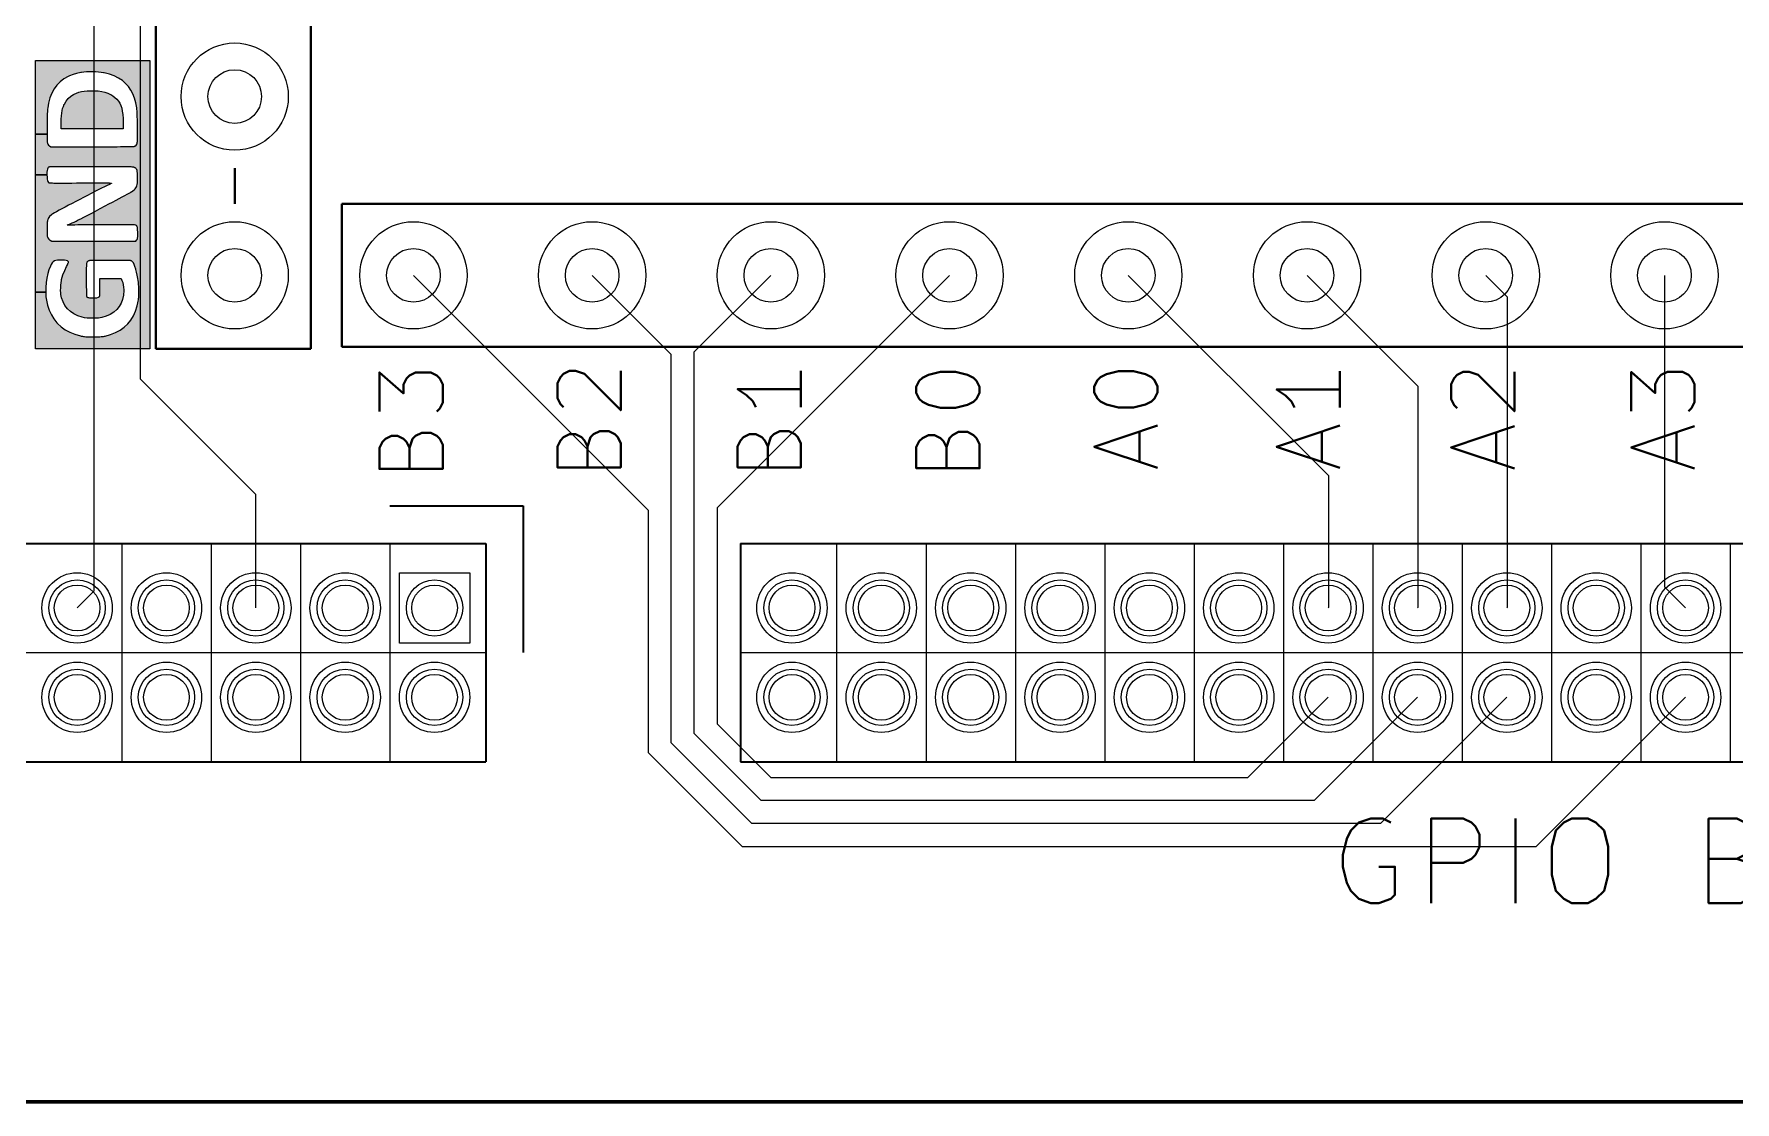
# Model space of a CAD drawing. Header units: millimetres. Extents: x 0 to 100, y -70 to 0.
# Drawn here: x 41.82 to 65.99, y -70 to -54.82 of the extents above; entities that cross this region are included whole.
import ezdxf

# ---------------------------------------------------------------- set-up
doc = ezdxf.new("R2010")
doc.units = ezdxf.units.MM
for name, color, linetype, lineweight, true_color in [('application board F.Cu', 8, 'Continuous', 18, 0x777779), ('application board F.Silkscreen', 18, 'Continuous', 40, 0x000000), ('application board pcb edge', 18, 'Continuous', 60, 0x000000), ('GPIO connector frame', 18, 'Continuous', 35, 0x000000), ('GPIO connector holes', 18, 'Continuous', 5, 0x000000)]:
    doc.layers.add(name, color=color, linetype=linetype, lineweight=lineweight, true_color=true_color)

msp = doc.modelspace()

# ---------------------------------------------------------------- hatches: boundary and pattern name
at = {"layer": 'application board F.Silkscreen', "lineweight": 0, "transparency": 33554687}
for points in [[(41.840269, -55.199627), (43.464467, -55.199627), (43.464467, -59.300372), (41.840269, -59.300372), (41.840269, -58.492138), (41.983306, -58.492138), (41.987391, -58.557937), (41.994287, -58.609023), (42.01054, -58.679978), (42.03421, -58.748666), (42.0646, -58.813642), (42.101018, -58.873462), (42.142769, -58.926681), (42.151669, -58.936374), (42.203626, -58.984613), (42.262532, -59.026695), (42.327939, -59.062382), (42.399404, -59.091438), (42.47648, -59.113623), (42.489001, -59.116453), (42.50552, -59.119869), (42.520853, -59.12249), (42.536621, -59.124419), (42.554446, -59.125758), (42.575949, -59.12661), (42.602753, -59.12708), (42.636478, -59.12727), (42.659471, -59.127292), (42.698028, -59.127212), (42.728721, -59.126904), (42.753153, -59.126268), (42.77293, -59.125205), (42.789656, -59.123616), (42.804937, -59.121399), (42.820376, -59.118456), (42.828065, -59.116811), (42.905742, -59.095663), (42.976847, -59.067738), (43.041296, -59.033121), (43.099008, -58.991894), (43.1499, -58.944143), (43.193889, -58.889951), (43.230893, -58.829401), (43.260829, -58.762579), (43.283614, -58.689569), (43.293796, -58.642952), (43.298096, -58.61962), (43.301363, -58.600571), (43.303719, -58.583939), (43.305284, -58.567858), (43.306181, -58.550465), (43.30653, -58.529892), (43.306454, -58.504275), (43.306074, -58.471748), (43.30588, -58.457494), (43.305024, -58.415647), (43.303628, -58.381149), (43.301541, -58.351886), (43.29861, -58.325744), (43.294683, -58.300609), (43.294541, -58.299805), (43.285357, -58.252857), (43.274915, -58.207589), (43.265217, -58.171373), (43.263667, -58.165585), (43.252066, -58.128426), (43.240566, -58.097695), (43.230764, -58.077), (43.21856, -58.06137), (43.203078, -58.049777), (43.203069, -58.049772), (43.199038, -58.047912), (43.194307, -58.046327), (43.188132, -58.044997), (43.179765, -58.043897), (43.168461, -58.043007), (43.153473, -58.042305), (43.134056, -58.041768), (43.109464, -58.041375), (43.07895, -58.041103), (43.041768, -58.040931), (42.997173, -58.040836), (42.944418, -58.040797), (42.898602, -58.04079), (42.839196, -58.040802), (42.788513, -58.040851), (42.745807, -58.04096), (42.710332, -58.041152), (42.68134, -58.041449), (42.658085, -58.041872), (42.639819, -58.042444), (42.625797, -58.043188), (42.615271, -58.044125), (42.607495, -58.045278), (42.601721, -58.04667), (42.597203, -58.048321), (42.593945, -58.049869), (42.586425, -58.053729), (42.58009, -58.057531), (42.574842, -58.062071), (42.570585, -58.068142), (42.567223, -58.07654), (42.56466, -58.088059), (42.5628, -58.103496), (42.561546, -58.123644), (42.560802, -58.1493), (42.560471, -58.181257), (42.560459, -58.220311), (42.560668, -58.267257), (42.560996, -58.322029), (42.562398, -58.553547), (42.575678, -58.563461), (42.583234, -58.568052), (42.592711, -58.57118), (42.606217, -58.573222), (42.62586, -58.574555), (42.640922, -58.575154), (42.680198, -58.575042), (42.711354, -58.571778), (42.734083, -58.565412), (42.745889, -58.558213), (42.748385, -58.555227), (42.750327, -58.550579), (42.751784, -58.54316), (42.752824, -58.531864), (42.753515, -58.515583), (42.753925, -58.493209), (42.754123, -58.463636), (42.754176, -58.425755), (42.754176, -58.296495), (43.056226, -58.296495), (43.068028, -58.32609), (43.078983, -58.357137), (43.086315, -58.387422), (43.090523, -58.419961), (43.092107, -58.45777), (43.09214, -58.4717), (43.087747, -58.536061), (43.075385, -58.595414), (43.05526, -58.649535), (43.027578, -58.698201), (42.992544, -58.741186), (42.950363, -58.778266), (42.901242, -58.809218), (42.845385, -58.833817), (42.782998, -58.85184), (42.735964, -58.860364), (42.700623, -58.863647), (42.65982, -58.864654), (42.616512, -58.863531), (42.573654, -58.860423), (42.534201, -58.855475), (42.501108, -58.848835), (42.500839, -58.848766), (42.439504, -58.828572), (42.384158, -58.801432), (42.335156, -58.767721), (42.292853, -58.727819), (42.257603, -58.682102), (42.229762, -58.63095), (42.209684, -58.574739), (42.199735, -58.528226), (42.197048, -58.501396), (42.196009, -58.46818), (42.196497, -58.431399), (42.198389, -58.393876), (42.201563, -58.358432), (42.205899, -58.327891), (42.209014, -58.313068), (42.228106, -58.248455), (42.253375, -58.184151), (42.279421, -58.129755), (42.291529, -58.106053), (42.299752, -58.089206), (42.304591, -58.077672), (42.306545, -58.069911), (42.306114, -58.064383), (42.303799, -58.059548), (42.302752, -58.057911), (42.292518, -58.048594), (42.275437, -58.041984), (42.250893, -58.03797), (42.218273, -58.036443), (42.185467, -58.036955), (42.152173, -58.03886), (42.126439, -58.042692), (42.106384, -58.04966), (42.090124, -58.06097), (42.075778, -58.077831), (42.061464, -58.101449), (42.049788, -58.123979), (42.028871, -58.173464), (42.011623, -58.23002), (41.998244, -58.291906), (41.988931, -58.357382), (41.983886, -58.424706), (41.983306, -58.492138), (41.840269, -58.492138), (41.840269, -56.824698), (42.001498, -56.824698), (42.001502, -56.826193), (42.002264, -56.860303), (42.004533, -56.886567), (42.008622, -56.906535), (42.014847, -56.921756), (42.023283, -56.933517), (42.02486, -56.935126), (42.026879, -56.936542), (42.029912, -56.937775), (42.034529, -56.938837), (42.041302, -56.939735), (42.050802, -56.940481), (42.0636, -56.941084), (42.080267, -56.941554), (42.101373, -56.9419), (42.127491, -56.942134), (42.159191, -56.942265), (42.197043, -56.942302), (42.24162, -56.942256), (42.293492, -56.942136), (42.35323, -56.941952), (42.421405, -56.941715), (42.483152, -56.94149), (42.558559, -56.941217), (42.625031, -56.940987), (42.683102, -56.940811), (42.733308, -56.940699), (42.776184, -56.940659), (42.812264, -56.940701), (42.842083, -56.940835), (42.866177, -56.94107), (42.88508, -56.941414), (42.899328, -56.941879), (42.909455, -56.942473), (42.915996, -56.943205), (42.919488, -56.944085), (42.920463, -56.945122), (42.919458, -56.946326), (42.917007, -56.947707), (42.914089, -56.94907), (42.888502, -56.961045), (42.85665, -56.976434), (42.819287, -56.994846), (42.777165, -57.015885), (42.731037, -57.03916), (42.681657, -57.064276), (42.629778, -57.090841), (42.576154, -57.11846), (42.521536, -57.14674), (42.466678, -57.175288), (42.412334, -57.20371), (42.359257, -57.231613), (42.308199, -57.258603), (42.259914, -57.284288), (42.215156, -57.308272), (42.174676, -57.330164), (42.139229, -57.34957), (42.109567, -57.366096), (42.086444, -57.379348), (42.070612, -57.388934), (42.065357, -57.392449), (42.039003, -57.416772), (42.019374, -57.447332), (42.01266, -57.463087), (42.00995, -57.47197), (42.007884, -57.483085), (42.006373, -57.497782), (42.005325, -57.517411), (42.004653, -57.543324), (42.004265, -57.57687), (42.004179, -57.59104), (42.004032, -57.625522), (42.004072, -57.651944), (42.004422, -57.671714), (42.005207, -57.686241), (42.006549, -57.696934), (42.008573, -57.705204), (42.011403, -57.712458), (42.015162, -57.720107), (42.01559, -57.720939), (42.027946, -57.739707), (42.043787, -57.752636), (42.048298, -57.75517), (42.069051, -57.766144), (43.265217, -57.766144), (43.274813, -57.755844), (43.282271, -57.743915), (43.287117, -57.729222), (43.287223, -57.728616), (43.289604, -57.716048), (43.291728, -57.707551), (43.291947, -57.706953), (43.293284, -57.698052), (43.293691, -57.682016), (43.2933, -57.661122), (43.292242, -57.637646), (43.290648, -57.613866), (43.288651, -57.592057), (43.286381, -57.574496), (43.28397, -57.56346), (43.283612, -57.562528), (43.281797, -57.557768), (43.280297, -57.553548), (43.278563, -57.549839), (43.276046, -57.546611), (43.272196, -57.543833), (43.266464, -57.541475), (43.258301, -57.539509), (43.247158, -57.537902), (43.232485, -57.536627), (43.213732, -57.535652), (43.190352, -57.534948), (43.161794, -57.534485), (43.127509, -57.534233), (43.086947, -57.534161), (43.039561, -57.53424), (42.984799, -57.53444), (42.922113, -57.534731), (42.850955, -57.535084), (42.786273, -57.535395), (42.719826, -57.535739), (42.655931, -57.536137), (42.595243, -57.53658), (42.538413, -57.537061), (42.486093, -57.537573), (42.438935, -57.538106), (42.397592, -57.538655), (42.362716, -57.53921), (42.334958, -57.539765), (42.314971, -57.540311), (42.303407, -57.540841), (42.300774, -57.541151), (42.29268, -57.542389), (42.290119, -57.540563), (42.294195, -57.536906), (42.304876, -57.531301), (42.319715, -57.525016), (42.339109, -57.517225), (42.360984, -57.507821), (42.385871, -57.496535), (42.414303, -57.483099), (42.446812, -57.467244), (42.48393, -57.448702), (42.526191, -57.427205), (42.574125, -57.402484), (42.628266, -57.374271), (42.689147, -57.342298), (42.757298, -57.306296), (42.82872, -57.268405), (42.882238, -57.239932), (42.934005, -57.212324), (42.983312, -57.185962), (43.029454, -57.161229), (43.071721, -57.138504), (43.109407, -57.118171), (43.141803, -57.100609), (43.168202, -57.086201), (43.187896, -57.075328), (43.200178, -57.06837), (43.202607, -57.066923), (43.221711, -57.053917), (43.240335, -57.039103), (43.254752, -57.02547), (43.255901, -57.024193), (43.266558, -57.010963), (43.27472, -56.997565), (43.280703, -56.982504), (43.284822, -56.964285), (43.287393, -56.941414), (43.288733, -56.912395), (43.289156, -56.875736), (43.289158, -56.866767), (43.288806, -56.830048), (43.287665, -56.801408), (43.285462, -56.779467), (43.281921, -56.762846), (43.27677, -56.750168), (43.269733, -56.740053), (43.262529, -56.732852), (43.258933, -56.729572), (43.255586, -56.726624), (43.251991, -56.723991), (43.247648, -56.721654), (43.242059, -56.719597), (43.234727, -56.7178), (43.225152, -56.716248), (43.212837, -56.714921), (43.197282, -56.713802), (43.17799, -56.712874), (43.154462, -56.712119), (43.126199, -56.711519), (43.092704, -56.711056), (43.053478, -56.710713), (43.008022, -56.710472), (42.955838, -56.710315), (42.896428, -56.710225), (42.829293, -56.710184), (42.753936, -56.710174), (42.669857, -56.710177), (42.644066, -56.710178), (42.624108, -56.710179), (42.536829, -56.710182), (42.458524, -56.710195), (42.3887, -56.710227), (42.32686, -56.710285), (42.272508, -56.710377), (42.22515, -56.710509), (42.18429, -56.71069), (42.149433, -56.710927), (42.120082, -56.711227), (42.095744, -56.711599), (42.075922, -56.712048), (42.06012, -56.712584), (42.047844, -56.713214), (42.038599, -56.713945), (42.031887, -56.714784), (42.027216, -56.715739), (42.024087, -56.716818), (42.022008, -56.718028), (42.020516, -56.719342), (42.012988, -56.729602), (42.007557, -56.743954), (42.003987, -56.76371), (42.002046, -56.790187), (42.001498, -56.824698), (41.840269, -56.824698), (41.840269, -56.245655), (42.003983, -56.245655), (42.00405, -56.280728), (42.004252, -56.308922), (42.004622, -56.331101), (42.005193, -56.348129), (42.006, -56.360871), (42.007077, -56.370189), (42.008456, -56.376947), (42.010172, -56.382011), (42.012259, -56.386243), (42.013362, -56.388164), (42.024217, -56.402277), (42.037647, -56.414501), (42.038922, -56.415392), (42.054756, -56.426062), (42.644066, -56.426062), (42.731689, -56.426053), (42.810335, -56.426022), (42.880499, -56.425963), (42.942675, -56.42587), (42.997356, -56.425737), (43.045036, -56.425557), (43.086209, -56.425324), (43.12137, -56.425032), (43.151013, -56.424676), (43.17563, -56.424249), (43.195717, -56.423744), (43.211767, -56.423157), (43.224275, -56.422479), (43.233733, -56.421707), (43.240637, -56.420832), (43.24548, -56.41985), (43.248756, -56.418754), (43.249203, -56.418551), (43.268075, -56.404464), (43.281745, -56.383007), (43.285004, -56.374384), (43.285783, -56.367236), (43.286437, -56.351624), (43.286956, -56.328555), (43.28733, -56.299033), (43.28755, -56.264066), (43.287605, -56.224658), (43.287487, -56.181817), (43.287248, -56.144314), (43.286735, -56.088483), (43.286133, -56.041173), (43.285411, -56.001433), (43.284533, -55.968314), (43.283467, -55.940866), (43.282178, -55.918138), (43.280632, -55.899181), (43.278797, -55.883044), (43.277699, -55.875334), (43.263677, -55.801168), (43.245255, -55.734659), (43.222014, -55.674872), (43.193535, -55.62087), (43.1594, -55.571718), (43.123527, -55.530885), (43.074847, -55.487233), (43.02006, -55.450123), (42.958855, -55.419404), (42.890921, -55.394922), (42.815946, -55.376527), (42.803415, -55.374164), (42.772411, -55.369785), (42.734881, -55.366465), (42.692964, -55.364221), (42.648798, -55.363068), (42.604521, -55.363025), (42.56227, -55.364107), (42.524183, -55.366333), (42.492398, -55.369718), (42.480781, -55.371613), (42.423192, -55.384289), (42.371751, -55.399789), (42.323312, -55.419127), (42.301866, -55.429247), (42.242107, -55.463594), (42.189115, -55.504372), (42.142842, -55.55166), (42.103237, -55.605532), (42.07025, -55.666067), (42.043832, -55.73334), (42.023933, -55.807428), (42.012303, -55.874369), (42.010351, -55.890694), (42.008727, -55.908966), (42.0074, -55.930169), (42.006343, -55.95529), (42.005526, -55.985312), (42.00492, -56.021222), (42.004495, -56.064005), (42.004223, -56.114645), (42.004116, -56.151416), (42.004016, -56.202839), (42.003983, -56.245655), (41.840269, -56.245655)], [(42.730943, -55.634343), (42.779759, -55.640653), (42.824179, -55.65066), (42.865744, -55.664638), (42.905996, -55.682858), (42.907839, -55.683802), (42.937131, -55.701872), (42.966994, -55.725537), (42.995095, -55.752549), (43.019099, -55.78066), (43.036673, -55.807622), (43.036996, -55.808237), (43.05173, -55.841074), (43.063602, -55.87822), (43.07276, -55.920597), (43.079351, -55.969128), (43.083522, -56.024735), (43.08542, -56.088341), (43.085575, -56.112351), (43.085645, -56.170358), (42.204884, -56.170358), (42.204967, -56.088674), (42.205629, -56.034494), (42.207661, -55.988237), (42.211302, -55.948425), (42.216795, -55.913576), (42.224379, -55.882213), (42.234296, -55.852854), (42.246788, -55.824021), (42.248753, -55.819947), (42.272747, -55.780223), (42.304067, -55.742874), (42.340574, -55.710042), (42.380127, -55.683869), (42.389808, -55.67883), (42.423639, -55.663532), (42.456621, -55.65179), (42.490861, -55.643161), (42.528465, -55.637202), (42.57154, -55.63347), (42.613951, -55.63172), (42.676187, -55.631456)]]:
    msp.add_hatch(color=256, dxfattribs=at).paths.add_polyline_path(points, flags=0)

# ---------------------------------------------------------------- linework, layer by layer
at = {"layer": 'application board F.Cu', "flags": 128}
for points in [[(42.673, -62.737), (42.673, -39.931)], [(43.33, -59.73), (43.33, -49.434)], [(47.21, -58.254), (50.547, -61.591)], [(50.874, -59.378), (49.75, -58.254)], [(51.201, -59.343), (52.29, -58.254)], [(54.83, -58.254), (51.528, -61.556)], [(60.22, -61.104), (57.37, -58.254)], [(61.49, -59.834), (59.91, -58.254)], [(62.76, -58.564), (62.45, -58.254)], [(64.99, -58.254), (64.99, -62.68)], [(62.76, -62.97), (62.76, -58.564)], [(50.874, -64.898896), (50.874, -59.378)], [(51.201, -64.763448), (51.201, -59.343)], [(44.97, -61.37), (43.33, -59.73)], [(61.49, -62.97), (61.49, -59.834)], [(60.22, -62.97), (60.22, -61.104)], [(44.97, -62.98), (44.97, -61.37)], [(50.547, -61.591), (50.547, -65.034344)], [(51.528, -61.556), (51.528, -64.628)], [(48.01, -63.48), (47.01, -63.48), (47.01, -62.48), (48.01, -62.48), (48.01, -63.48)], [(42.43, -62.98), (42.673, -62.737)], [(64.99, -62.68), (65.29, -62.98)], [(60.21, -62.98), (60.22, -62.97)], [(61.48, -62.98), (61.49, -62.97)], [(62.75, -62.98), (62.76, -62.97)], [(59.07, -65.39), (60.21, -64.25)], [(61.48, -64.25), (60.013, -65.717)], [(62.75, -64.25), (60.956, -66.044)], [(63.169, -66.371), (65.29, -64.25)], [(52.154552, -65.717), (51.201, -64.763448)], [(51.528, -64.628), (52.29, -65.39)], [(52.019104, -66.044), (50.874, -64.898896)], [(50.547, -65.034344), (51.883656, -66.371)], [(52.29, -65.39), (59.07, -65.39)], [(60.013, -65.717), (52.154552, -65.717)], [(60.956, -66.044), (52.019104, -66.044)], [(51.883656, -66.371), (63.169, -66.371)]]:
    msp.add_lwpolyline(points, dxfattribs=at)
at = {"layer": 'application board F.Cu'}
for centre, radius in [((44.67, -55.714), 0.762), ((44.67, -55.714), 0.381), ((44.67, -58.254), 0.762), ((47.21, -58.254), 0.762), ((49.75, -58.254), 0.762), ((52.29, -58.254), 0.762), ((54.83, -58.254), 0.762), ((57.37, -58.254), 0.762), ((59.91, -58.254), 0.762), ((62.45, -58.254), 0.762), ((64.99, -58.254), 0.762), ((44.67, -58.254), 0.381), ((47.21, -58.254), 0.381), ((49.75, -58.254), 0.381), ((52.29, -58.254), 0.381), ((54.83, -58.254), 0.381), ((57.37, -58.254), 0.381), ((59.91, -58.254), 0.381), ((62.45, -58.254), 0.381), ((64.99, -58.254), 0.381), ((42.43, -62.98), 0.5), ((43.7, -62.98), 0.5), ((44.97, -62.98), 0.5), ((46.24, -62.98), 0.5), ((52.59, -62.98), 0.5), ((53.86, -62.98), 0.5), ((55.13, -62.98), 0.5), ((56.4, -62.98), 0.5), ((57.67, -62.98), 0.5), ((58.94, -62.98), 0.5), ((60.21, -62.98), 0.5), ((61.48, -62.98), 0.5), ((62.75, -62.98), 0.5), ((64.02, -62.98), 0.5), ((65.29, -62.98), 0.5), ((42.43, -62.98), 0.325), ((43.7, -62.98), 0.325), ((44.97, -62.98), 0.325), ((46.24, -62.98), 0.325), ((47.51, -62.98), 0.325), ((52.59, -62.98), 0.325), ((53.86, -62.98), 0.325), ((55.13, -62.98), 0.325), ((56.4, -62.98), 0.325), ((57.67, -62.98), 0.325), ((58.94, -62.98), 0.325), ((60.21, -62.98), 0.325), ((61.48, -62.98), 0.325), ((62.75, -62.98), 0.325), ((64.02, -62.98), 0.325), ((65.29, -62.98), 0.325), ((42.43, -64.25), 0.5), ((43.7, -64.25), 0.5), ((44.97, -64.25), 0.5), ((46.24, -64.25), 0.5), ((47.51, -64.25), 0.5), ((52.59, -64.25), 0.5), ((53.86, -64.25), 0.5), ((55.13, -64.25), 0.5), ((56.4, -64.25), 0.5), ((57.67, -64.25), 0.5), ((58.94, -64.25), 0.5), ((60.21, -64.25), 0.5), ((61.48, -64.25), 0.5), ((62.75, -64.25), 0.5), ((64.02, -64.25), 0.5), ((65.29, -64.25), 0.5), ((42.43, -64.25), 0.325), ((43.7, -64.25), 0.325), ((44.97, -64.25), 0.325), ((46.24, -64.25), 0.325), ((47.51, -64.25), 0.325), ((52.59, -64.25), 0.325), ((53.86, -64.25), 0.325), ((55.13, -64.25), 0.325), ((56.4, -64.25), 0.325), ((57.67, -64.25), 0.325), ((58.94, -64.25), 0.325), ((60.21, -64.25), 0.325), ((61.48, -64.25), 0.325), ((62.75, -64.25), 0.325), ((64.02, -64.25), 0.325), ((65.29, -64.25), 0.325)]:
    msp.add_circle(centre, radius, dxfattribs=at)
at = {"layer": 'application board F.Silkscreen', "flags": 128}
for points in [[(43.55, -49.6), (43.55, -59.3)], [(45.75, -59.3), (45.75, -49.6)], [(44.67, -57.238), (44.67, -56.73)], [(46.194, -57.238), (91.406, -57.238)], [(46.194, -59.27), (46.194, -57.238)], [(43.55, -59.3), (45.75, -59.3)], [(91.406, -59.27), (46.194, -59.27)], [(46.727142, -60.19), (46.727142, -59.632857), (47.07, -59.932857), (47.07, -59.804285), (47.112857, -59.718571), (47.155714, -59.675714), (47.241428, -59.632857), (47.455714, -59.632857), (47.541428, -59.675714), (47.584285, -59.718571), (47.627142, -59.804285), (47.627142, -60.061428), (47.584285, -60.147142), (47.541428, -60.19)], [(49.342857, -60.127142), (49.3, -60.084285), (49.257142, -59.998571), (49.257142, -59.784285), (49.3, -59.698571), (49.342857, -59.655714), (49.428571, -59.612857), (49.514285, -59.612857), (49.642857, -59.655714), (50.157142, -60.17), (50.157142, -59.612857)], [(52.717142, -59.612857), (52.717142, -60.127142)], [(54.357142, -59.922857), (54.357142, -59.837142), (54.4, -59.751428), (54.442857, -59.708571), (54.528571, -59.665714), (54.7, -59.622857), (54.914285, -59.622857), (55.085714, -59.665714), (55.171428, -59.708571), (55.214285, -59.751428), (55.257142, -59.837142), (55.257142, -59.922857), (55.214285, -60.008571), (55.171428, -60.051428), (55.085714, -60.094285), (54.914285, -60.137142), (54.7, -60.137142), (54.528571, -60.094285), (54.442857, -60.051428), (54.4, -60.008571), (54.357142, -59.922857)], [(56.887142, -59.917142), (56.887142, -59.831428), (56.93, -59.745714), (56.972857, -59.702857), (57.058571, -59.66), (57.23, -59.617142), (57.444285, -59.617142), (57.615714, -59.66), (57.701428, -59.702857), (57.744285, -59.745714), (57.787142, -59.831428), (57.787142, -59.917142), (57.744285, -60.002857), (57.701428, -60.045714), (57.615714, -60.088571), (57.444285, -60.131428), (57.23, -60.131428), (57.058571, -60.088571), (56.972857, -60.045714), (56.93, -60.002857), (56.887142, -59.917142)], [(60.377142, -59.617142), (60.377142, -60.131428)], [(62.042857, -60.141428), (62, -60.098571), (61.957142, -60.012857), (61.957142, -59.798571), (62, -59.712857), (62.042857, -59.67), (62.128571, -59.627142), (62.214285, -59.627142), (62.342857, -59.67), (62.857142, -60.184285), (62.857142, -59.627142)], [(64.517142, -60.184285), (64.517142, -59.627142), (64.86, -59.927142), (64.86, -59.798571), (64.902857, -59.712857), (64.945714, -59.67), (65.031428, -59.627142), (65.245714, -59.627142), (65.331428, -59.67), (65.374285, -59.712857), (65.417142, -59.798571), (65.417142, -60.055714), (65.374285, -60.141428), (65.331428, -60.184285)], [(52.717142, -59.87), (51.817142, -59.87), (51.945714, -59.955714), (52.031428, -60.041428), (52.074285, -60.127142)], [(60.377142, -59.874285), (59.477142, -59.874285), (59.605714, -59.96), (59.691428, -60.045714), (59.734285, -60.131428)], [(57.787142, -60.988571), (56.887142, -60.688571), (57.787142, -60.388571)], [(60.377142, -60.988571), (59.477142, -60.688571), (60.377142, -60.388571)], [(62.857142, -60.998571), (61.957142, -60.698571), (62.857142, -60.398571)], [(65.417142, -60.998571), (64.517142, -60.698571), (65.417142, -60.398571)], [(47.155714, -60.704285), (47.198571, -60.575714), (47.241428, -60.532857), (47.327142, -60.49), (47.455714, -60.49), (47.541428, -60.532857), (47.584285, -60.575714), (47.627142, -60.661428), (47.627142, -61.004285), (46.727142, -61.004285), (46.727142, -60.704285), (46.77, -60.618571), (46.812857, -60.575714), (46.898571, -60.532857), (46.984285, -60.532857), (47.07, -60.575714), (47.112857, -60.618571), (47.155714, -60.704285), (47.155714, -61.004285)], [(49.685714, -60.684285), (49.728571, -60.555714), (49.771428, -60.512857), (49.857142, -60.47), (49.985714, -60.47), (50.071428, -60.512857), (50.114285, -60.555714), (50.157142, -60.641428), (50.157142, -60.984285), (49.257142, -60.984285), (49.257142, -60.684285), (49.3, -60.598571), (49.342857, -60.555714), (49.428571, -60.512857), (49.514285, -60.512857), (49.6, -60.555714), (49.642857, -60.598571), (49.685714, -60.684285), (49.685714, -60.984285)], [(52.245714, -60.684285), (52.288571, -60.555714), (52.331428, -60.512857), (52.417142, -60.47), (52.545714, -60.47), (52.631428, -60.512857), (52.674285, -60.555714), (52.717142, -60.641428), (52.717142, -60.984285), (51.817142, -60.984285), (51.817142, -60.684285), (51.86, -60.598571), (51.902857, -60.555714), (51.988571, -60.512857), (52.074285, -60.512857), (52.16, -60.555714), (52.202857, -60.598571), (52.245714, -60.684285), (52.245714, -60.984285)], [(54.785714, -60.694285), (54.828571, -60.565714), (54.871428, -60.522857), (54.957142, -60.48), (55.085714, -60.48), (55.171428, -60.522857), (55.214285, -60.565714), (55.257142, -60.651428), (55.257142, -60.994285), (54.357142, -60.994285), (54.357142, -60.694285), (54.4, -60.608571), (54.442857, -60.565714), (54.528571, -60.522857), (54.614285, -60.522857), (54.7, -60.565714), (54.742857, -60.608571), (54.785714, -60.694285), (54.785714, -60.994285)], [(57.53, -60.902857), (57.53, -60.474285)], [(60.12, -60.902857), (60.12, -60.474285)], [(62.6, -60.912857), (62.6, -60.484285)], [(65.16, -60.912857), (65.16, -60.484285)], [(61.102857, -66.03), (60.988571, -65.972857), (60.817142, -65.972857), (60.645714, -66.03), (60.531428, -66.144285), (60.474285, -66.258571), (60.417142, -66.487142), (60.417142, -66.658571), (60.474285, -66.887142), (60.531428, -67.001428), (60.645714, -67.115714), (60.817142, -67.172857), (60.931428, -67.172857), (61.102857, -67.115714), (61.16, -67.058571), (61.16, -66.658571), (60.931428, -66.658571)], [(61.674285, -67.172857), (61.674285, -65.972857), (62.131428, -65.972857), (62.245714, -66.03), (62.302857, -66.087142), (62.36, -66.201428), (62.36, -66.372857), (62.302857, -66.487142), (62.245714, -66.544285), (62.131428, -66.601428), (61.674285, -66.601428)], [(62.874285, -67.172857), (62.874285, -65.972857)], [(63.674285, -65.972857), (63.902857, -65.972857), (64.017142, -66.03), (64.131428, -66.144285), (64.188571, -66.372857), (64.188571, -66.772857), (64.131428, -67.001428), (64.017142, -67.115714), (63.902857, -67.172857), (63.674285, -67.172857), (63.56, -67.115714), (63.445714, -67.001428), (63.388571, -66.772857), (63.388571, -66.372857), (63.445714, -66.144285), (63.56, -66.03), (63.674285, -65.972857)], [(66.017142, -66.544285), (66.188571, -66.601428), (66.245714, -66.658571), (66.302857, -66.772857), (66.302857, -66.944285), (66.245714, -67.058571), (66.188571, -67.115714), (66.074285, -67.172857), (65.617142, -67.172857), (65.617142, -65.972857), (66.017142, -65.972857), (66.131428, -66.03), (66.188571, -66.087142), (66.245714, -66.201428), (66.245714, -66.315714), (66.188571, -66.43), (66.131428, -66.487142), (66.017142, -66.544285), (65.617142, -66.544285)]]:
    msp.add_lwpolyline(points, dxfattribs=at)
at = {"layer": 'application board F.Silkscreen', "lineweight": 0, "flags": 128}
for points in [[(41.840269, -55.199627), (43.464467, -55.199627), (43.464467, -59.300372), (41.840269, -59.300372), (41.840269, -58.492138), (41.983306, -58.492138), (41.987391, -58.557937), (41.994287, -58.609023), (42.01054, -58.679978), (42.03421, -58.748666), (42.0646, -58.813642), (42.101018, -58.873462), (42.142769, -58.926681), (42.151669, -58.936374), (42.203626, -58.984613), (42.262532, -59.026695), (42.327939, -59.062382), (42.399404, -59.091438), (42.47648, -59.113623), (42.489001, -59.116453), (42.50552, -59.119869), (42.520853, -59.12249), (42.536621, -59.124419), (42.554446, -59.125758), (42.575949, -59.12661), (42.602753, -59.12708), (42.636478, -59.12727), (42.659471, -59.127292), (42.698028, -59.127212), (42.728721, -59.126904), (42.753153, -59.126268), (42.77293, -59.125205), (42.789656, -59.123616), (42.804937, -59.121399), (42.820376, -59.118456), (42.828065, -59.116811), (42.905742, -59.095663), (42.976847, -59.067738), (43.041296, -59.033121), (43.099008, -58.991894), (43.1499, -58.944143), (43.193889, -58.889951), (43.230893, -58.829401), (43.260829, -58.762579), (43.283614, -58.689569), (43.293796, -58.642952), (43.298096, -58.61962), (43.301363, -58.600571), (43.303719, -58.583939), (43.305284, -58.567858), (43.306181, -58.550465), (43.30653, -58.529892), (43.306454, -58.504275), (43.306074, -58.471748), (43.30588, -58.457494), (43.305024, -58.415647), (43.303628, -58.381149), (43.301541, -58.351886), (43.29861, -58.325744), (43.294683, -58.300609), (43.294541, -58.299805), (43.285357, -58.252857), (43.274915, -58.207589), (43.265217, -58.171373), (43.263667, -58.165585), (43.252066, -58.128426), (43.240566, -58.097695), (43.230764, -58.077), (43.21856, -58.06137), (43.203078, -58.049777), (43.203069, -58.049772), (43.199038, -58.047912), (43.194307, -58.046327), (43.188132, -58.044997), (43.179765, -58.043897), (43.168461, -58.043007), (43.153473, -58.042305), (43.134056, -58.041768), (43.109464, -58.041375), (43.07895, -58.041103), (43.041768, -58.040931), (42.997173, -58.040836), (42.944418, -58.040797), (42.898602, -58.04079), (42.839196, -58.040802), (42.788513, -58.040851), (42.745807, -58.04096), (42.710332, -58.041152), (42.68134, -58.041449), (42.658085, -58.041872), (42.639819, -58.042444), (42.625797, -58.043188), (42.615271, -58.044125), (42.607495, -58.045278), (42.601721, -58.04667), (42.597203, -58.048321), (42.593945, -58.049869), (42.586425, -58.053729), (42.58009, -58.057531), (42.574842, -58.062071), (42.570585, -58.068142), (42.567223, -58.07654), (42.56466, -58.088059), (42.5628, -58.103496), (42.561546, -58.123644), (42.560802, -58.1493), (42.560471, -58.181257), (42.560459, -58.220311), (42.560668, -58.267257), (42.560996, -58.322029), (42.562398, -58.553547), (42.575678, -58.563461), (42.583234, -58.568052), (42.592711, -58.57118), (42.606217, -58.573222), (42.62586, -58.574555), (42.640922, -58.575154), (42.680198, -58.575042), (42.711354, -58.571778), (42.734083, -58.565412), (42.745889, -58.558213), (42.748385, -58.555227), (42.750327, -58.550579), (42.751784, -58.54316), (42.752824, -58.531864), (42.753515, -58.515583), (42.753925, -58.493209), (42.754123, -58.463636), (42.754176, -58.425755), (42.754176, -58.296495), (43.056226, -58.296495), (43.068028, -58.32609), (43.078983, -58.357137), (43.086315, -58.387422), (43.090523, -58.419961), (43.092107, -58.45777), (43.09214, -58.4717), (43.087747, -58.536061), (43.075385, -58.595414), (43.05526, -58.649535), (43.027578, -58.698201), (42.992544, -58.741186), (42.950363, -58.778266), (42.901242, -58.809218), (42.845385, -58.833817), (42.782998, -58.85184), (42.735964, -58.860364), (42.700623, -58.863647), (42.65982, -58.864654), (42.616512, -58.863531), (42.573654, -58.860423), (42.534201, -58.855475), (42.501108, -58.848835), (42.500839, -58.848766), (42.439504, -58.828572), (42.384158, -58.801432), (42.335156, -58.767721), (42.292853, -58.727819), (42.257603, -58.682102), (42.229762, -58.63095), (42.209684, -58.574739), (42.199735, -58.528226), (42.197048, -58.501396), (42.196009, -58.46818), (42.196497, -58.431399), (42.198389, -58.393876), (42.201563, -58.358432), (42.205899, -58.327891), (42.209014, -58.313068), (42.228106, -58.248455), (42.253375, -58.184151), (42.279421, -58.129755), (42.291529, -58.106053), (42.299752, -58.089206), (42.304591, -58.077672), (42.306545, -58.069911), (42.306114, -58.064383), (42.303799, -58.059548), (42.302752, -58.057911), (42.292518, -58.048594), (42.275437, -58.041984), (42.250893, -58.03797), (42.218273, -58.036443), (42.185467, -58.036955), (42.152173, -58.03886), (42.126439, -58.042692), (42.106384, -58.04966), (42.090124, -58.06097), (42.075778, -58.077831), (42.061464, -58.101449), (42.049788, -58.123979), (42.028871, -58.173464), (42.011623, -58.23002), (41.998244, -58.291906), (41.988931, -58.357382), (41.983886, -58.424706), (41.983306, -58.492138), (41.840269, -58.492138), (41.840269, -56.824698), (42.001498, -56.824698), (42.001502, -56.826193), (42.002264, -56.860303), (42.004533, -56.886567), (42.008622, -56.906535), (42.014847, -56.921756), (42.023283, -56.933517), (42.02486, -56.935126), (42.026879, -56.936542), (42.029912, -56.937775), (42.034529, -56.938837), (42.041302, -56.939735), (42.050802, -56.940481), (42.0636, -56.941084), (42.080267, -56.941554), (42.101373, -56.9419), (42.127491, -56.942134), (42.159191, -56.942265), (42.197043, -56.942302), (42.24162, -56.942256), (42.293492, -56.942136), (42.35323, -56.941952), (42.421405, -56.941715), (42.483152, -56.94149), (42.558559, -56.941217), (42.625031, -56.940987), (42.683102, -56.940811), (42.733308, -56.940699), (42.776184, -56.940659), (42.812264, -56.940701), (42.842083, -56.940835), (42.866177, -56.94107), (42.88508, -56.941414), (42.899328, -56.941879), (42.909455, -56.942473), (42.915996, -56.943205), (42.919488, -56.944085), (42.920463, -56.945122), (42.919458, -56.946326), (42.917007, -56.947707), (42.914089, -56.94907), (42.888502, -56.961045), (42.85665, -56.976434), (42.819287, -56.994846), (42.777165, -57.015885), (42.731037, -57.03916), (42.681657, -57.064276), (42.629778, -57.090841), (42.576154, -57.11846), (42.521536, -57.14674), (42.466678, -57.175288), (42.412334, -57.20371), (42.359257, -57.231613), (42.308199, -57.258603), (42.259914, -57.284288), (42.215156, -57.308272), (42.174676, -57.330164), (42.139229, -57.34957), (42.109567, -57.366096), (42.086444, -57.379348), (42.070612, -57.388934), (42.065357, -57.392449), (42.039003, -57.416772), (42.019374, -57.447332), (42.01266, -57.463087), (42.00995, -57.47197), (42.007884, -57.483085), (42.006373, -57.497782), (42.005325, -57.517411), (42.004653, -57.543324), (42.004265, -57.57687), (42.004179, -57.59104), (42.004032, -57.625522), (42.004072, -57.651944), (42.004422, -57.671714), (42.005207, -57.686241), (42.006549, -57.696934), (42.008573, -57.705204), (42.011403, -57.712458), (42.015162, -57.720107), (42.01559, -57.720939), (42.027946, -57.739707), (42.043787, -57.752636), (42.048298, -57.75517), (42.069051, -57.766144), (43.265217, -57.766144), (43.274813, -57.755844), (43.282271, -57.743915), (43.287117, -57.729222), (43.287223, -57.728616), (43.289604, -57.716048), (43.291728, -57.707551), (43.291947, -57.706953), (43.293284, -57.698052), (43.293691, -57.682016), (43.2933, -57.661122), (43.292242, -57.637646), (43.290648, -57.613866), (43.288651, -57.592057), (43.286381, -57.574496), (43.28397, -57.56346), (43.283612, -57.562528), (43.281797, -57.557768), (43.280297, -57.553548), (43.278563, -57.549839), (43.276046, -57.546611), (43.272196, -57.543833), (43.266464, -57.541475), (43.258301, -57.539509), (43.247158, -57.537902), (43.232485, -57.536627), (43.213732, -57.535652), (43.190352, -57.534948), (43.161794, -57.534485), (43.127509, -57.534233), (43.086947, -57.534161), (43.039561, -57.53424), (42.984799, -57.53444), (42.922113, -57.534731), (42.850955, -57.535084), (42.786273, -57.535395), (42.719826, -57.535739), (42.655931, -57.536137), (42.595243, -57.53658), (42.538413, -57.537061), (42.486093, -57.537573), (42.438935, -57.538106), (42.397592, -57.538655), (42.362716, -57.53921), (42.334958, -57.539765), (42.314971, -57.540311), (42.303407, -57.540841), (42.300774, -57.541151), (42.29268, -57.542389), (42.290119, -57.540563), (42.294195, -57.536906), (42.304876, -57.531301), (42.319715, -57.525016), (42.339109, -57.517225), (42.360984, -57.507821), (42.385871, -57.496535), (42.414303, -57.483099), (42.446812, -57.467244), (42.48393, -57.448702), (42.526191, -57.427205), (42.574125, -57.402484), (42.628266, -57.374271), (42.689147, -57.342298), (42.757298, -57.306296), (42.82872, -57.268405), (42.882238, -57.239932), (42.934005, -57.212324), (42.983312, -57.185962), (43.029454, -57.161229), (43.071721, -57.138504), (43.109407, -57.118171), (43.141803, -57.100609), (43.168202, -57.086201), (43.187896, -57.075328), (43.200178, -57.06837), (43.202607, -57.066923), (43.221711, -57.053917), (43.240335, -57.039103), (43.254752, -57.02547), (43.255901, -57.024193), (43.266558, -57.010963), (43.27472, -56.997565), (43.280703, -56.982504), (43.284822, -56.964285), (43.287393, -56.941414), (43.288733, -56.912395), (43.289156, -56.875736), (43.289158, -56.866767), (43.288806, -56.830048), (43.287665, -56.801408), (43.285462, -56.779467), (43.281921, -56.762846), (43.27677, -56.750168), (43.269733, -56.740053), (43.262529, -56.732852), (43.258933, -56.729572), (43.255586, -56.726624), (43.251991, -56.723991), (43.247648, -56.721654), (43.242059, -56.719597), (43.234727, -56.7178), (43.225152, -56.716248), (43.212837, -56.714921), (43.197282, -56.713802), (43.17799, -56.712874), (43.154462, -56.712119), (43.126199, -56.711519), (43.092704, -56.711056), (43.053478, -56.710713), (43.008022, -56.710472), (42.955838, -56.710315), (42.896428, -56.710225), (42.829293, -56.710184), (42.753936, -56.710174), (42.669857, -56.710177), (42.644066, -56.710178), (42.624108, -56.710179), (42.536829, -56.710182), (42.458524, -56.710195), (42.3887, -56.710227), (42.32686, -56.710285), (42.272508, -56.710377), (42.22515, -56.710509), (42.18429, -56.71069), (42.149433, -56.710927), (42.120082, -56.711227), (42.095744, -56.711599), (42.075922, -56.712048), (42.06012, -56.712584), (42.047844, -56.713214), (42.038599, -56.713945), (42.031887, -56.714784), (42.027216, -56.715739), (42.024087, -56.716818), (42.022008, -56.718028), (42.020516, -56.719342), (42.012988, -56.729602), (42.007557, -56.743954), (42.003987, -56.76371), (42.002046, -56.790187), (42.001498, -56.824698), (41.840269, -56.824698), (41.840269, -56.245655), (42.003983, -56.245655), (42.00405, -56.280728), (42.004252, -56.308922), (42.004622, -56.331101), (42.005193, -56.348129), (42.006, -56.360871), (42.007077, -56.370189), (42.008456, -56.376947), (42.010172, -56.382011), (42.012259, -56.386243), (42.013362, -56.388164), (42.024217, -56.402277), (42.037647, -56.414501), (42.038922, -56.415392), (42.054756, -56.426062), (42.644066, -56.426062), (42.731689, -56.426053), (42.810335, -56.426022), (42.880499, -56.425963), (42.942675, -56.42587), (42.997356, -56.425737), (43.045036, -56.425557), (43.086209, -56.425324), (43.12137, -56.425032), (43.151013, -56.424676), (43.17563, -56.424249), (43.195717, -56.423744), (43.211767, -56.423157), (43.224275, -56.422479), (43.233733, -56.421707), (43.240637, -56.420832), (43.24548, -56.41985), (43.248756, -56.418754), (43.249203, -56.418551), (43.268075, -56.404464), (43.281745, -56.383007), (43.285004, -56.374384), (43.285783, -56.367236), (43.286437, -56.351624), (43.286956, -56.328555), (43.28733, -56.299033), (43.28755, -56.264066), (43.287605, -56.224658), (43.287487, -56.181817), (43.287248, -56.144314), (43.286735, -56.088483), (43.286133, -56.041173), (43.285411, -56.001433), (43.284533, -55.968314), (43.283467, -55.940866), (43.282178, -55.918138), (43.280632, -55.899181), (43.278797, -55.883044), (43.277699, -55.875334), (43.263677, -55.801168), (43.245255, -55.734659), (43.222014, -55.674872), (43.193535, -55.62087), (43.1594, -55.571718), (43.123527, -55.530885), (43.074847, -55.487233), (43.02006, -55.450123), (42.958855, -55.419404), (42.890921, -55.394922), (42.815946, -55.376527), (42.803415, -55.374164), (42.772411, -55.369785), (42.734881, -55.366465), (42.692964, -55.364221), (42.648798, -55.363068), (42.604521, -55.363025), (42.56227, -55.364107), (42.524183, -55.366333), (42.492398, -55.369718), (42.480781, -55.371613), (42.423192, -55.384289), (42.371751, -55.399789), (42.323312, -55.419127), (42.301866, -55.429247), (42.242107, -55.463594), (42.189115, -55.504372), (42.142842, -55.55166), (42.103237, -55.605532), (42.07025, -55.666067), (42.043832, -55.73334), (42.023933, -55.807428), (42.012303, -55.874369), (42.010351, -55.890694), (42.008727, -55.908966), (42.0074, -55.930169), (42.006343, -55.95529), (42.005526, -55.985312), (42.00492, -56.021222), (42.004495, -56.064005), (42.004223, -56.114645), (42.004116, -56.151416), (42.004016, -56.202839), (42.003983, -56.245655), (41.840269, -56.245655), (41.840269, -55.199627)], [(42.730943, -55.634343), (42.779759, -55.640653), (42.824179, -55.65066), (42.865744, -55.664638), (42.905996, -55.682858), (42.907839, -55.683802), (42.937131, -55.701872), (42.966994, -55.725537), (42.995095, -55.752549), (43.019099, -55.78066), (43.036673, -55.807622), (43.036996, -55.808237), (43.05173, -55.841074), (43.063602, -55.87822), (43.07276, -55.920597), (43.079351, -55.969128), (43.083522, -56.024735), (43.08542, -56.088341), (43.085575, -56.112351), (43.085645, -56.170358), (42.204884, -56.170358), (42.204967, -56.088674), (42.205629, -56.034494), (42.207661, -55.988237), (42.211302, -55.948425), (42.216795, -55.913576), (42.224379, -55.882213), (42.234296, -55.852854), (42.246788, -55.824021), (42.248753, -55.819947), (42.272747, -55.780223), (42.304067, -55.742874), (42.340574, -55.710042), (42.380127, -55.683869), (42.389808, -55.67883), (42.423639, -55.663532), (42.456621, -55.65179), (42.490861, -55.643161), (42.528465, -55.637202), (42.57154, -55.63347), (42.613951, -55.63172), (42.676187, -55.631456), (42.730943, -55.634343)]]:
    msp.add_lwpolyline(points, dxfattribs=at)
at = {"layer": 'application board pcb edge', "color": 18, "true_color": 0x000000, "flags": 128}
for points in [[(20, -70), (50, -70)], [(50, -70), (97, -70)]]:
    msp.add_lwpolyline(points, dxfattribs=at)
at = {"layer": 'GPIO connector frame'}
for p, q in [((46.875, -61.53), (48.77, -61.53)), ((48.77, -61.53), (48.77, -63.615)), ((18.84, -62.065), (48.24, -62.065)), ((48.24, -62.065), (48.24, -63.615)), ((51.86, -62.065), (51.86, -63.615)), ((51.86, -62.065), (81.26, -62.065)), ((48.24, -63.615), (48.24, -65.165)), ((51.86, -63.615), (51.86, -65.165)), ((18.84, -65.165), (48.24, -65.165)), ((51.86, -65.165), (81.26, -65.165))]:
    msp.add_line(p, q, dxfattribs=at)
at = {"layer": 'GPIO connector holes'}
for p, q in [((43.065, -62.065), (43.065, -63.615)), ((44.335, -62.065), (44.335, -63.615)), ((45.605, -62.065), (45.605, -63.615)), ((46.875, -62.065), (46.875, -63.615)), ((53.225, -62.065), (53.225, -63.615)), ((54.495, -62.065), (54.495, -63.615)), ((55.765, -62.065), (55.765, -63.615)), ((57.035, -62.065), (57.035, -63.615)), ((58.305, -62.065), (58.305, -63.615)), ((59.575, -62.065), (59.575, -63.615)), ((60.845, -62.065), (60.845, -63.615)), ((62.115, -62.065), (62.115, -63.615)), ((63.385, -62.065), (63.385, -63.615)), ((64.655, -62.065), (64.655, -63.615)), ((65.925, -62.065), (65.925, -63.615)), ((18.84, -63.615), (48.24, -63.615)), ((43.065, -63.615), (43.065, -65.165)), ((44.335, -63.615), (44.335, -65.165)), ((45.605, -63.615), (45.605, -65.165)), ((46.875, -63.615), (46.875, -65.165)), ((51.86, -63.615), (81.26, -63.615)), ((53.225, -63.615), (53.225, -65.165)), ((54.495, -63.615), (54.495, -65.165)), ((55.765, -63.615), (55.765, -65.165)), ((57.035, -63.615), (57.035, -65.165)), ((58.305, -63.615), (58.305, -65.165)), ((59.575, -63.615), (59.575, -65.165)), ((60.845, -63.615), (60.845, -65.165)), ((62.115, -63.615), (62.115, -65.165)), ((63.385, -63.615), (63.385, -65.165)), ((64.655, -63.615), (64.655, -65.165)), ((65.925, -63.615), (65.925, -65.165))]:
    msp.add_line(p, q, dxfattribs=at)
for centre in [(42.43, -62.98), (43.7, -62.98), (44.97, -62.98), (46.24, -62.98), (47.51, -62.98), (52.59, -62.98), (53.86, -62.98), (55.13, -62.98), (56.4, -62.98), (57.67, -62.98), (58.94, -62.98), (60.21, -62.98), (61.48, -62.98), (62.75, -62.98), (64.02, -62.98), (65.29, -62.98), (42.43, -64.25), (43.7, -64.25), (44.97, -64.25), (46.24, -64.25), (47.51, -64.25), (52.59, -64.25), (53.86, -64.25), (55.13, -64.25), (56.4, -64.25), (57.67, -64.25), (58.94, -64.25), (60.21, -64.25), (61.48, -64.25), (62.75, -64.25), (64.02, -64.25), (65.29, -64.25)]:
    msp.add_circle(centre, 0.4, dxfattribs=at)

doc.saveas('drawing.dxf')
